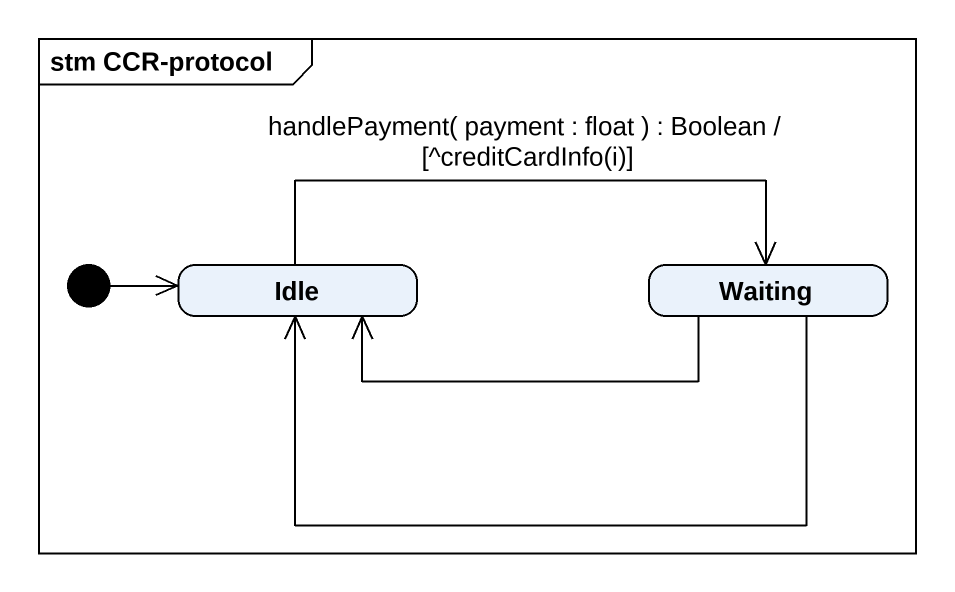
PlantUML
@startuml
mainframe stm CCR-protocol
hide empty description
state Idle
state Waiting
[*] -right-> Idle
Idle -right-> Waiting : handlePayment( payment : float ) : Boolean / [^creditCardInfo(i)]
Waiting -left-> Idle
Waiting -left-> Idle
@enduml
